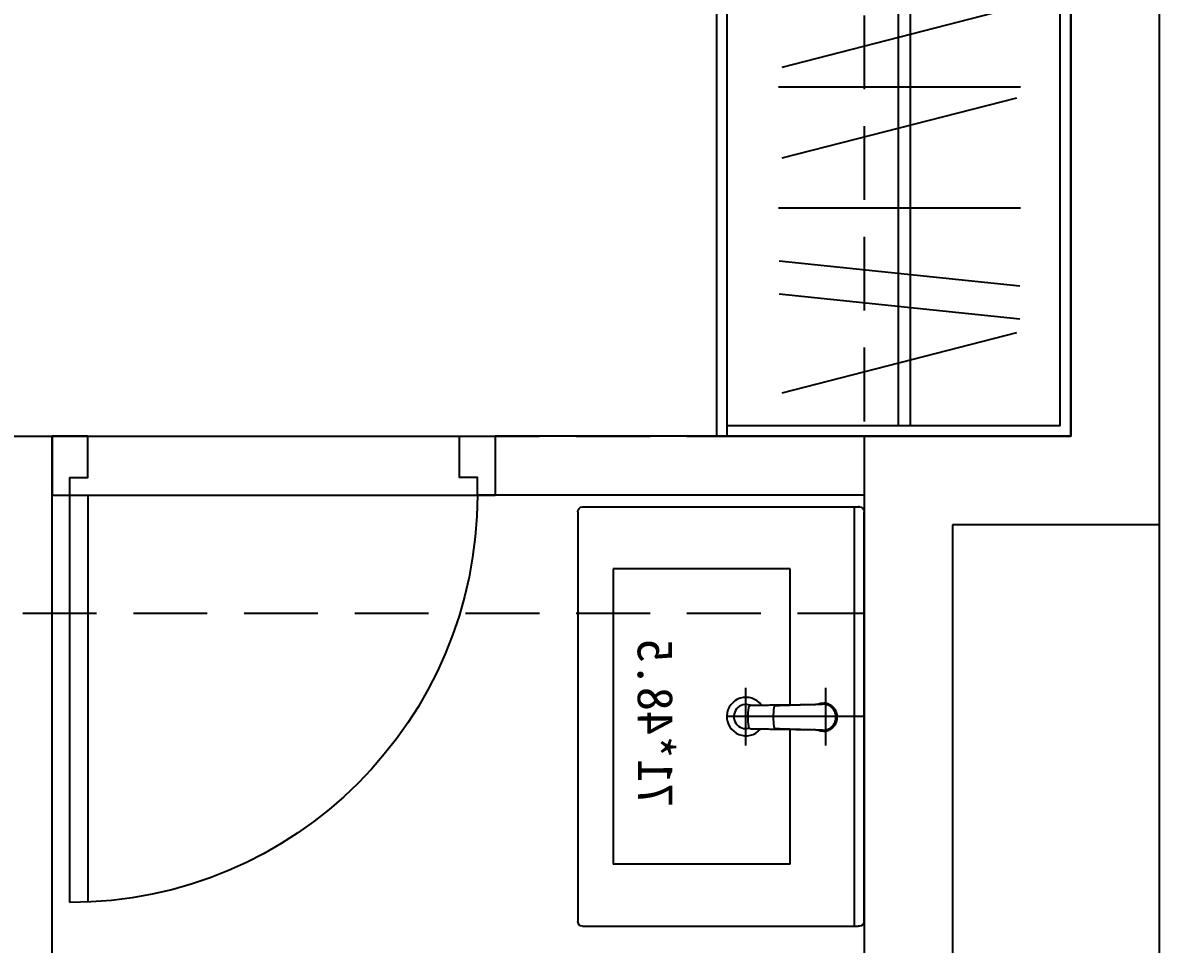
# Model space of a CAD drawing. Header units: millimetres. Extents: x 98197 to 106565, y 53890 to 60222.
# Drawn here: x 101072.2 to 101264.7, y 56549.5 to 56705.6 of the extents above; entities that cross this region are included whole.
import ezdxf

# ---------------------------------------------------------------- set-up
doc = ezdxf.new("R2010")
doc.units = ezdxf.units.MM
doc.header["$LTSCALE"] = 50
doc.header["$MEASUREMENT"] = 0
doc.linetypes.add('HIDDEN', pattern=[0.375, 0.25, -0.125])
doc.layers.get('0').update_dxf_attribs({"color": 8, "linetype": 'CONTINUOUS'})
doc.layers.add('00', color=7, linetype='HIDDEN')
doc.layers.add('furniture', color=55, linetype='CONTINUOUS')
doc.styles.get("Standard").update_dxf_attribs({"font": 'romand.shx', "bigfont": 'dayump.shx'})

# ---------------------------------------------------------------- blocks, each defined once
blk = doc.blocks.new('*U65', base_point=(71637.47, 1628.82))
for p, q in [((71602.97, 1702.82), (71602.97, 1633.82)), ((71605.97, 1633.82), (71605.97, 1702.82)), ((71599.97, 1623.82), (71599.97, 1633.82)), ((71599.97, 1633.82), (71602.97, 1633.82)), ((71602.97, 1633.82), (71605.97, 1633.82)), ((71605.97, 1633.82), (71674.97, 1633.82)), ((71674.97, 1623.82), (71674.97, 1633.82)), ((71599.97, 1623.82), (71674.97, 1623.82))]:
    blk.add_line(p, q)
for points in [[(71599.97, 1633.82), (71602.97, 1633.82), (71602.97, 1630.82), (71605.97, 1630.82), (71605.97, 1623.82), (71599.97, 1623.82)], [(71674.97, 1633.82), (71671.97, 1633.82), (71671.97, 1630.82), (71668.97, 1630.82), (71668.97, 1623.82), (71674.97, 1623.82)]]:
    blk.add_lwpolyline(points)
blk.add_arc((71602.97, 1633.82), 69, 0, 90)
blk = doc.blocks.new('A$C0C512B12')
at = {"layer": 'furniture'}
for p, q in [((-102.96, 70.62), (-92.77, 110.4)), ((-86.18, 70.11), (-90.42, 110.91)), ((-80.61, 70.11), (-84.84, 110.91)), ((-71.63, 70), (-71.63, 111.01)), ((-63.19, 70.62), (-53, 110.4)), ((-51.14, 70), (-51.14, 111.01)), ((-47.82, 70.62), (-37.62, 110.4)), ((-31.03, 70.11), (-35.27, 110.91)), ((-25.46, 70.11), (-29.7, 110.91)), ((-12.1, 92.31), (-108.5, 92.31)), ((-12.1, 90.31), (-108.5, 90.31))]:
    blk.add_line(p, q, dxfattribs=at)
for points in [[(-110.3, 61.31), (-110.3, 119.51), (-10.3, 119.51), (-10.3, 61.31)], [(-108.5, 61.31), (-108.5, 117.71), (-12.1, 117.71), (-12.1, 61.31)], [(-110.3, 61.31), (-40.3, 61.31)], [(-40.3, 59.51), (-110.3, 59.51), (-110.3, 61.31)], [(-40.3, 61.31), (-10.3, 61.31), (-10.3, 59.51), (-40.3, 59.51)]]:
    blk.add_lwpolyline(points, dxfattribs=at)

msp = doc.modelspace()

# ---------------------------------------------------------------- linework, layer by layer
for p, q in [((101264.654, 57040.566), (101264.654, 56620.566)), ((101249.654, 57025.566), (101249.654, 56635.566)), ((100937.154, 56635.566), (101077.154, 56635.566)), ((101077.154, 56370.566), (101077.154, 56635.566)), ((101214.654, 56635.566), (101152.154, 56635.566)), ((101249.654, 56635.566), (101214.654, 56635.566)), ((101214.654, 56635.566), (101214.654, 56425.566)), ((101214.654, 56625.566), (101152.154, 56625.566)), ((101214.654, 56553.366), (101214.654, 56622.766)), ((101264.654, 56620.566), (101229.654, 56620.566)), ((101229.654, 56620.566), (101229.654, 56425.566)), ((101264.654, 56620.566), (101264.654, 56400.566)), ((101194.654, 56583.174), (101194.654, 56592.958)), ((101208.154, 56583.174), (101208.154, 56592.958)), ((101195.07, 56589.14), (101195.11, 56589.532)), ((101195.11, 56589.532), (101195.129, 56589.653)), ((101195.129, 56589.653), (101195.144, 56589.712)), ((101195.144, 56589.712), (101195.18, 56589.793)), ((101195.18, 56589.793), (101195.229, 56589.861)), ((101195.229, 56589.861), (101195.242, 56589.873)), ((101195.242, 56589.873), (101195.32, 56589.931)), ((101195.32, 56589.931), (101195.396, 56589.962)), ((101195.396, 56589.962), (101195.449, 56589.972)), ((101195.449, 56589.972), (101195.482, 56589.975)), ((101195.482, 56589.975), (101195.572, 56589.982)), ((101195.572, 56589.982), (101195.602, 56589.982)), ((101195.602, 56589.982), (101195.846, 56589.986)), ((101195.846, 56589.986), (101196.09, 56589.99)), ((101196.09, 56589.99), (101196.334, 56589.995)), ((101196.334, 56589.995), (101196.632, 56590)), ((101196.632, 56590), (101196.672, 56590.001)), ((101196.672, 56590.001), (101196.827, 56590.002)), ((101196.827, 56590.002), (101196.986, 56590.004)), ((101196.986, 56590.004), (101197.168, 56590.005)), ((101197.168, 56590.005), (101197.355, 56590.007)), ((101197.355, 56590.007), (101197.547, 56590.009)), ((101197.547, 56590.009), (101197.743, 56590.011)), ((101197.743, 56590.011), (101197.965, 56590.014)), ((101197.965, 56590.014), (101198.191, 56590.016)), ((101198.191, 56590.016), (101198.467, 56590.019)), ((101198.467, 56590.019), (101198.746, 56590.023)), ((101198.746, 56590.023), (101199.118, 56590.027)), ((101199.118, 56590.027), (101199.843, 56590.037)), ((101199.384, 56589.146), (101199.428, 56589.539)), ((101199.428, 56589.539), (101199.447, 56589.646)), ((101199.447, 56589.646), (101199.464, 56589.697)), ((101199.464, 56589.697), (101199.502, 56589.767)), ((101199.502, 56589.767), (101199.552, 56589.827)), ((101199.552, 56589.827), (101199.617, 56589.878)), ((101199.617, 56589.878), (101199.627, 56589.885)), ((101199.627, 56589.885), (101199.702, 56589.92)), ((101199.702, 56589.92), (101199.755, 56589.934)), ((101199.755, 56589.934), (101199.86, 56589.947)), ((101199.843, 56590.037), (101201.62, 56590.06)), ((101199.86, 56589.947), (101199.902, 56589.948)), ((101199.902, 56589.948), (101200.128, 56589.956)), ((101200.128, 56589.956), (101200.356, 56589.963)), ((101200.356, 56589.963), (101200.587, 56589.97)), ((101200.587, 56589.97), (101200.82, 56589.978)), ((101200.82, 56589.978), (101201.054, 56589.984)), ((101201.054, 56589.984), (101201.289, 56589.991)), ((101201.289, 56589.991), (101201.761, 56590.005)), ((101201.62, 56590.06), (101202.593, 56590.072)), ((101201.761, 56590.005), (101202.076, 56590.014)), ((101202.076, 56590.014), (101202.708, 56590.031)), ((101202.593, 56590.072), (101203.088, 56590.078)), ((101202.708, 56590.031), (101203.103, 56590.042)), ((101203.088, 56590.078), (101203.831, 56590.088)), ((101203.103, 56590.042), (101203.895, 56590.064)), ((101203.831, 56590.088), (101204.617, 56590.098)), ((101203.895, 56590.064), (101205.083, 56590.096)), ((101204.617, 56590.098), (101205.189, 56590.106)), ((101205.083, 56590.096), (101205.589, 56590.11)), ((101205.189, 56590.106), (101205.493, 56590.111)), ((101205.493, 56590.111), (101205.746, 56590.115)), ((101205.493, 56590.111), (101205.746, 56590.115)), ((101205.589, 56590.11), (101205.715, 56590.114)), ((101205.715, 56590.114), (101207.352, 56590.159)), ((101205.896, 56590.119), (101207.352, 56590.159)), ((101205.896, 56590.119), (101206.068, 56590.124)), ((101206.068, 56590.124), (101206.22, 56590.128)), ((101206.22, 56590.128), (101206.367, 56590.132)), ((101206.367, 56590.132), (101206.502, 56590.136)), ((101206.502, 56590.136), (101206.632, 56590.139)), ((101206.632, 56590.139), (101206.758, 56590.143)), ((101206.73, 56590.142), (101206.942, 56590.232)), ((101206.758, 56590.143), (101206.878, 56590.146)), ((101206.878, 56590.146), (101207.062, 56590.151)), ((101206.942, 56590.232), (101207.269, 56590.32)), ((101207.062, 56590.151), (101207.226, 56590.156)), ((101207.265, 56590.156), (101207.376, 56590.16)), ((101207.265, 56590.156), (101207.374, 56590.159)), ((101207.269, 56590.32), (101207.592, 56590.359)), ((101207.316, 56590.158), (101207.363, 56590.161)), ((101207.363, 56590.161), (101207.426, 56590.165)), ((101207.376, 56590.16), (101207.483, 56590.162)), ((101207.426, 56590.165), (101207.478, 56590.169)), ((101207.478, 56590.169), (101207.52, 56590.173)), ((101207.483, 56590.162), (101207.53, 56590.163)), ((101207.483, 56590.162), (101207.523, 56590.163)), ((101207.483, 56590.162), (101207.586, 56590.163)), ((101207.516, 56590.163), (101207.59, 56590.163)), ((101207.516, 56590.163), (101207.53, 56590.163)), ((101207.523, 56590.163), (101207.586, 56590.163)), ((101207.571, 56590.163), (101207.617, 56590.163)), ((101207.64, 56590.163), (101207.571, 56590.163)), ((101207.688, 56590.162), (101207.59, 56590.163)), ((101207.642, 56590.163), (101207.59, 56590.163)), ((101207.64, 56590.163), (101207.59, 56590.163)), ((101207.592, 56590.359), (101207.812, 56590.361)), ((101207.648, 56590.163), (101207.617, 56590.163)), ((101207.622, 56590.163), (101207.628, 56590.163)), ((101207.655, 56590.163), (101207.628, 56590.163)), ((101207.632, 56590.163), (101207.639, 56590.163)), ((101207.648, 56590.163), (101207.637, 56590.163)), ((101207.674, 56590.163), (101207.639, 56590.163)), ((101207.688, 56590.162), (101207.642, 56590.163)), ((101207.674, 56590.163), (101207.642, 56590.163)), ((101207.674, 56590.163), (101207.642, 56590.163)), ((101207.681, 56590.163), (101207.659, 56590.163)), ((101207.666, 56590.163), (101207.697, 56590.163)), ((101207.691, 56590.163), (101207.681, 56590.163)), ((101207.681, 56590.163), (101207.691, 56590.163)), ((101207.713, 56590.162), (101207.691, 56590.163)), ((101207.733, 56590.162), (101207.691, 56590.163)), ((101207.722, 56590.163), (101207.697, 56590.163)), ((101207.9, 56590.155), (101207.722, 56590.163)), ((101207.77, 56590.16), (101207.733, 56590.162)), ((101207.871, 56590.154), (101207.77, 56590.16)), ((101207.853, 56590.359), (101207.812, 56590.361)), ((101207.871, 56590.154), (101207.83, 56590.156)), ((101208.021, 56590.344), (101207.853, 56590.359)), ((101207.998, 56590.144), (101207.9, 56590.155)), ((101208.096, 56590.129), (101207.998, 56590.144)), ((101208.192, 56590.316), (101208.021, 56590.344)), ((101208.194, 56590.11), (101208.096, 56590.129)), ((101208.363, 56590.275), (101208.192, 56590.316)), ((101208.363, 56590.275), (101208.192, 56590.316)), ((101208.291, 56590.087), (101208.194, 56590.11)), ((101208.42, 56590.047), (101208.291, 56590.087)), ((101208.535, 56590.221), (101208.363, 56590.275)), ((101208.535, 56590.221), (101208.363, 56590.275)), ((101208.548, 56589.999), (101208.42, 56590.047)), ((101208.705, 56590.152), (101208.535, 56590.221)), ((101208.672, 56589.943), (101208.548, 56589.999)), ((101208.794, 56589.878), (101208.672, 56589.943)), ((101208.871, 56590.069), (101208.705, 56590.152)), ((101208.916, 56589.803), (101208.794, 56589.878)), ((101209.032, 56589.972), (101208.871, 56590.069)), ((101209.034, 56589.719), (101208.916, 56589.803)), ((101209.187, 56589.862), (101209.032, 56589.972)), ((101209.147, 56589.626), (101209.034, 56589.719)), ((101209.255, 56589.525), (101209.147, 56589.626)), ((101209.411, 56589.673), (101209.187, 56589.862)), ((101209.388, 56589.378), (101209.255, 56589.525)), ((101209.509, 56589.219), (101209.388, 56589.378)), ((101209.631, 56589.412), (101209.411, 56589.673)), ((101209.772, 56589.204), (101209.631, 56589.412)), ((101214.654, 56588.066), (101191.404, 56588.066)), ((101195.017, 56587.961), (101195.023, 56588.355)), ((101195.023, 56587.568), (101195.017, 56587.961)), ((101195.023, 56588.355), (101195.041, 56588.748)), ((101195.041, 56587.174), (101195.023, 56587.568)), ((101195.041, 56588.748), (101195.07, 56589.14)), ((101199.333, 56587.961), (101199.338, 56588.357)), ((101199.333, 56587.961), (101199.338, 56588.357)), ((101199.338, 56587.566), (101199.333, 56587.961)), ((101199.338, 56587.566), (101199.333, 56587.961)), ((101199.338, 56588.357), (101199.355, 56588.752)), ((101199.355, 56587.171), (101199.338, 56587.566)), ((101199.355, 56588.752), (101199.384, 56589.146)), ((101209.615, 56589.049), (101209.509, 56589.219)), ((101209.679, 56588.925), (101209.615, 56589.049)), ((101209.736, 56588.797), (101209.679, 56588.925)), ((101209.784, 56588.666), (101209.736, 56588.797)), ((101209.922, 56588.911), (101209.772, 56589.204)), ((101209.824, 56588.533), (101209.784, 56588.666)), ((101209.784, 56587.256), (101209.824, 56587.39)), ((101209.855, 56588.398), (101209.824, 56588.533)), ((101209.824, 56587.39), (101209.855, 56587.525)), ((101209.878, 56588.262), (101209.855, 56588.398)), ((101209.855, 56587.525), (101209.878, 56587.661)), ((101209.892, 56588.126), (101209.878, 56588.262)), ((101209.878, 56587.661), (101209.892, 56587.797)), ((101209.898, 56587.961), (101209.892, 56588.126)), ((101209.892, 56587.797), (101209.898, 56587.961)), ((101210.029, 56588.608), (101209.922, 56588.911)), ((101209.922, 56587.012), (101210.029, 56587.314)), ((101210.096, 56588.28), (101210.029, 56588.608)), ((101210.029, 56587.314), (101210.096, 56587.642)), ((101210.117, 56587.961), (101210.096, 56588.28)), ((101210.096, 56587.642), (101210.117, 56587.961)), ((101195.07, 56586.782), (101195.041, 56587.174)), ((101195.11, 56586.391), (101195.07, 56586.782)), ((101195.129, 56586.269), (101195.11, 56586.391)), ((101195.144, 56586.211), (101195.129, 56586.269)), ((101195.18, 56586.13), (101195.144, 56586.211)), ((101195.229, 56586.062), (101195.18, 56586.13)), ((101195.242, 56586.049), (101195.229, 56586.062)), ((101195.32, 56585.991), (101195.242, 56586.049)), ((101195.396, 56585.96), (101195.32, 56585.991)), ((101195.449, 56585.95), (101195.396, 56585.96)), ((101195.482, 56585.948), (101195.449, 56585.95)), ((101195.572, 56585.941), (101195.482, 56585.948)), ((101195.602, 56585.94), (101195.572, 56585.941)), ((101195.846, 56585.936), (101195.602, 56585.94)), ((101196.09, 56585.932), (101195.846, 56585.936)), ((101196.334, 56585.928), (101196.09, 56585.932)), ((101196.632, 56585.922), (101196.334, 56585.928)), ((101196.672, 56585.922), (101196.632, 56585.922)), ((101196.827, 56585.92), (101196.672, 56585.922)), ((101196.986, 56585.919), (101196.827, 56585.92)), ((101197.168, 56585.917), (101196.986, 56585.919)), ((101197.355, 56585.915), (101197.168, 56585.917)), ((101197.547, 56585.914), (101197.355, 56585.915)), ((101197.743, 56585.911), (101197.547, 56585.914)), ((101197.965, 56585.909), (101197.743, 56585.911)), ((101198.191, 56585.906), (101197.965, 56585.909)), ((101198.467, 56585.903), (101198.191, 56585.906)), ((101198.746, 56585.9), (101198.467, 56585.903)), ((101199.118, 56585.895), (101198.746, 56585.9)), ((101199.843, 56585.886), (101199.118, 56585.895)), ((101199.384, 56586.777), (101199.355, 56587.171)), ((101199.428, 56586.384), (101199.384, 56586.777)), ((101199.447, 56586.277), (101199.428, 56586.384)), ((101199.464, 56586.226), (101199.447, 56586.277)), ((101199.502, 56586.155), (101199.464, 56586.226)), ((101199.552, 56586.095), (101199.502, 56586.155)), ((101199.617, 56586.045), (101199.552, 56586.095)), ((101199.627, 56586.038), (101199.617, 56586.045)), ((101199.702, 56586.002), (101199.627, 56586.038)), ((101199.755, 56585.988), (101199.702, 56586.002)), ((101199.86, 56585.976), (101199.755, 56585.988)), ((101201.62, 56585.863), (101199.843, 56585.886)), ((101199.902, 56585.974), (101199.86, 56585.976)), ((101200.128, 56585.967), (101199.902, 56585.974)), ((101200.356, 56585.959), (101200.128, 56585.967)), ((101200.587, 56585.952), (101200.356, 56585.959)), ((101200.82, 56585.945), (101200.587, 56585.952)), ((101201.054, 56585.938), (101200.82, 56585.945)), ((101201.289, 56585.931), (101201.054, 56585.938)), ((101201.761, 56585.918), (101201.289, 56585.931)), ((101202.593, 56585.85), (101201.62, 56585.863)), ((101202.076, 56585.909), (101201.761, 56585.918)), ((101202.708, 56585.891), (101202.076, 56585.909)), ((101203.088, 56585.844), (101202.593, 56585.85)), ((101203.103, 56585.88), (101202.708, 56585.891)), ((101203.831, 56585.835), (101203.088, 56585.844)), ((101203.895, 56585.859), (101203.103, 56585.88)), ((101204.617, 56585.824), (101203.831, 56585.835)), ((101205.083, 56585.826), (101203.895, 56585.859)), ((101205.189, 56585.816), (101204.617, 56585.824)), ((101205.589, 56585.812), (101205.083, 56585.826)), ((101205.493, 56585.812), (101205.189, 56585.816)), ((101205.745, 56585.808), (101205.493, 56585.812)), ((101205.745, 56585.808), (101205.493, 56585.812)), ((101205.715, 56585.809), (101205.589, 56585.812)), ((101207.352, 56585.764), (101205.715, 56585.809)), ((101207.352, 56585.764), (101205.896, 56585.804)), ((101206.068, 56585.799), (101205.896, 56585.804)), ((101206.22, 56585.795), (101206.068, 56585.799)), ((101206.367, 56585.791), (101206.22, 56585.795)), ((101206.502, 56585.787), (101206.367, 56585.791)), ((101206.632, 56585.783), (101206.502, 56585.787)), ((101206.758, 56585.78), (101206.632, 56585.783)), ((101206.942, 56585.691), (101206.73, 56585.781)), ((101206.878, 56585.777), (101206.758, 56585.78)), ((101207.062, 56585.771), (101206.878, 56585.777)), ((101207.269, 56585.603), (101206.942, 56585.691)), ((101207.226, 56585.767), (101207.062, 56585.771)), ((101207.376, 56585.763), (101207.265, 56585.766)), ((101207.592, 56585.563), (101207.269, 56585.603)), ((101207.592, 56585.563), (101207.269, 56585.603)), ((101207.483, 56585.76), (101207.376, 56585.763)), ((101207.53, 56585.76), (101207.483, 56585.76)), ((101207.523, 56585.76), (101207.483, 56585.76)), ((101207.586, 56585.759), (101207.483, 56585.76)), ((101207.53, 56585.76), (101207.516, 56585.76)), ((101207.59, 56585.759), (101207.516, 56585.76)), ((101207.586, 56585.759), (101207.523, 56585.76)), ((101207.571, 56585.759), (101207.64, 56585.76)), ((101207.617, 56585.759), (101207.571, 56585.759)), ((101207.59, 56585.759), (101207.688, 56585.761)), ((101207.59, 56585.759), (101207.64, 56585.76)), ((101207.59, 56585.759), (101207.642, 56585.76)), ((101207.812, 56585.561), (101207.592, 56585.563)), ((101207.617, 56585.759), (101207.648, 56585.76)), ((101207.628, 56585.759), (101207.622, 56585.759)), ((101207.628, 56585.759), (101207.655, 56585.759)), ((101207.639, 56585.759), (101207.632, 56585.759)), ((101207.637, 56585.76), (101207.648, 56585.76)), ((101207.639, 56585.759), (101207.674, 56585.76)), ((101207.642, 56585.76), (101207.688, 56585.761)), ((101207.642, 56585.76), (101207.674, 56585.76)), ((101207.642, 56585.76), (101207.674, 56585.76)), ((101207.659, 56585.759), (101207.681, 56585.759)), ((101207.697, 56585.759), (101207.666, 56585.759)), ((101207.691, 56585.759), (101207.681, 56585.759)), ((101207.681, 56585.759), (101207.691, 56585.759)), ((101207.691, 56585.759), (101207.713, 56585.761)), ((101207.691, 56585.759), (101207.733, 56585.761)), ((101207.697, 56585.759), (101207.722, 56585.759)), ((101207.722, 56585.759), (101207.9, 56585.768)), ((101207.733, 56585.761), (101207.77, 56585.763)), ((101207.77, 56585.763), (101207.871, 56585.769)), ((101207.812, 56585.561), (101207.853, 56585.563)), ((101207.829, 56585.767), (101207.871, 56585.769)), ((101207.853, 56585.563), (101208.021, 56585.578)), ((101207.9, 56585.768), (101207.998, 56585.778)), ((101207.998, 56585.778), (101208.096, 56585.793)), ((101208.021, 56585.578), (101208.192, 56585.606)), ((101208.096, 56585.793), (101208.194, 56585.812)), ((101208.192, 56585.606), (101208.363, 56585.647)), ((101208.192, 56585.606), (101208.363, 56585.647)), ((101208.194, 56585.812), (101208.291, 56585.836)), ((101208.291, 56585.836), (101208.42, 56585.875)), ((101208.363, 56585.647), (101208.535, 56585.702)), ((101208.363, 56585.647), (101208.535, 56585.702)), ((101208.42, 56585.875), (101208.548, 56585.923)), ((101208.535, 56585.702), (101208.705, 56585.771)), ((101208.548, 56585.923), (101208.672, 56585.98)), ((101208.672, 56585.98), (101208.794, 56586.044)), ((101208.705, 56585.771), (101208.871, 56585.854)), ((101208.794, 56586.044), (101208.916, 56586.12)), ((101208.871, 56585.854), (101209.032, 56585.951)), ((101208.916, 56586.12), (101209.034, 56586.204)), ((101209.032, 56585.951), (101209.187, 56586.061)), ((101209.034, 56586.204), (101209.147, 56586.297)), ((101209.147, 56586.297), (101209.255, 56586.398)), ((101209.187, 56586.061), (101209.333, 56586.183)), ((101209.255, 56586.398), (101209.388, 56586.544)), ((101209.333, 56586.183), (101209.468, 56586.317)), ((101209.388, 56586.544), (101209.509, 56586.703)), ((101209.468, 56586.317), (101209.631, 56586.511)), ((101209.509, 56586.703), (101209.615, 56586.874)), ((101209.615, 56586.874), (101209.679, 56586.998)), ((101209.631, 56586.511), (101209.772, 56586.718)), ((101209.679, 56586.998), (101209.736, 56587.125)), ((101209.736, 56587.125), (101209.784, 56587.256)), ((101209.772, 56586.718), (101209.922, 56587.012))]:
    msp.add_line(p, q)
at = {"ltscale": 0.1}
for p, q in [((101166.154, 56622.766), (101166.154, 56553.366)), ((101166.954, 56623.566), (101213.654, 56623.566)), ((101213.054, 56552.566), (101213.054, 56623.566)), ((101213.654, 56623.566), (101213.854, 56623.566)), ((101213.854, 56623.566), (101213.654, 56623.566)), ((101202.154, 56613.066), (101172.154, 56613.066)), ((101172.154, 56613.066), (101172.154, 56563.066)), ((101202.154, 56590.016), (101202.154, 56613.066)), ((101202.154, 56563.066), (101202.154, 56585.907)), ((101202.154, 56563.066), (101172.154, 56563.066)), ((101166.954, 56552.566), (101213.654, 56552.566)), ((101213.854, 56552.566), (101213.654, 56552.566))]:
    msp.add_line(p, q, dxfattribs=at)
at = {"ltscale": 0.1, "extrusion": (0, 0, -1)}
for centre, start, end in [((-101166.954, 56622.766), 0, 90), ((-101213.854, 56622.766), 90, 180), ((-101166.954, 56553.366), 270, 0), ((-101213.854, 56553.366), 180, 270)]:
    msp.add_arc(centre, 0.8, start, end, dxfattribs=at)
for radius, start, end in [(3.25, 36.64528, 318.61771), (2.05, 67.99754, 285.64608)]:
    msp.add_arc((101194.654, 56588.066), radius, start, end)
at = {"layer": '00'}
for p, q in [((101214.654, 57025.566), (101214.654, 56425.566)), ((101264.654, 57025.566), (101264.654, 56425.566)), ((100697.154, 56635.566), (101214.654, 56635.566)), ((100697.154, 56605.566), (101214.654, 56605.566))]:
    msp.add_line(p, q, dxfattribs=at)

# ---------------------------------------------------------------- block references
at = {"xscale": -1}
for name, p, rotation in [('A$C0C512B12', (101130.147, 56745.866), 270), ('*U65', (101114.654, 56630.566), 180)]:
    msp.add_blockref(name, p, dxfattribs=dict(at, rotation=rotation))

# ---------------------------------------------------------------- texts
at = {"lineweight": 40, "extrusion": (0, 0, -1), "insert": (101179.281, 56586.986), "char_height": 6, "width": 43.84929, "attachment_point": 5, "text_direction": (-0.002094, 0.999998, 0)}
msp.add_mtext('{\\fDFKai-SB|b0|i0|c136|p65;\\C5;71*48.5}', dxfattribs=at)

doc.saveas('drawing.dxf')
